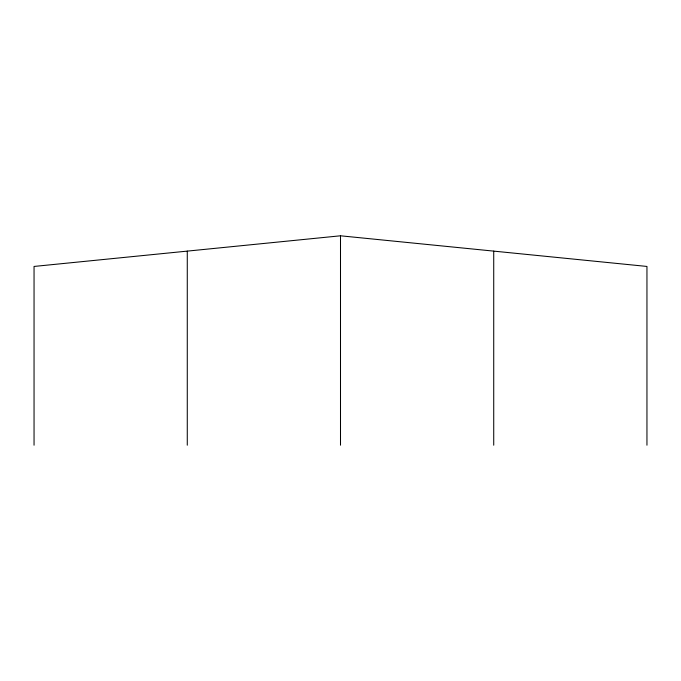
<?xml version="1.0" encoding="UTF-8"?>
<svg xmlns="http://www.w3.org/2000/svg" width="681" height="681" viewBox="0 0 681 681"><rect width="100%" height="100%" fill="white"/><g stroke="black" fill="none" stroke-linecap="round" stroke-linejoin="round"><path stroke-width="1.02" d="M646.95 445.204L646.95 266.441L340.5 235.796L34.05 266.441L34.05 445.204M493.725 251.119L493.725 445.204M340.5 235.796L340.5 445.204M187.275 251.119L187.275 445.204"/></g></svg>
